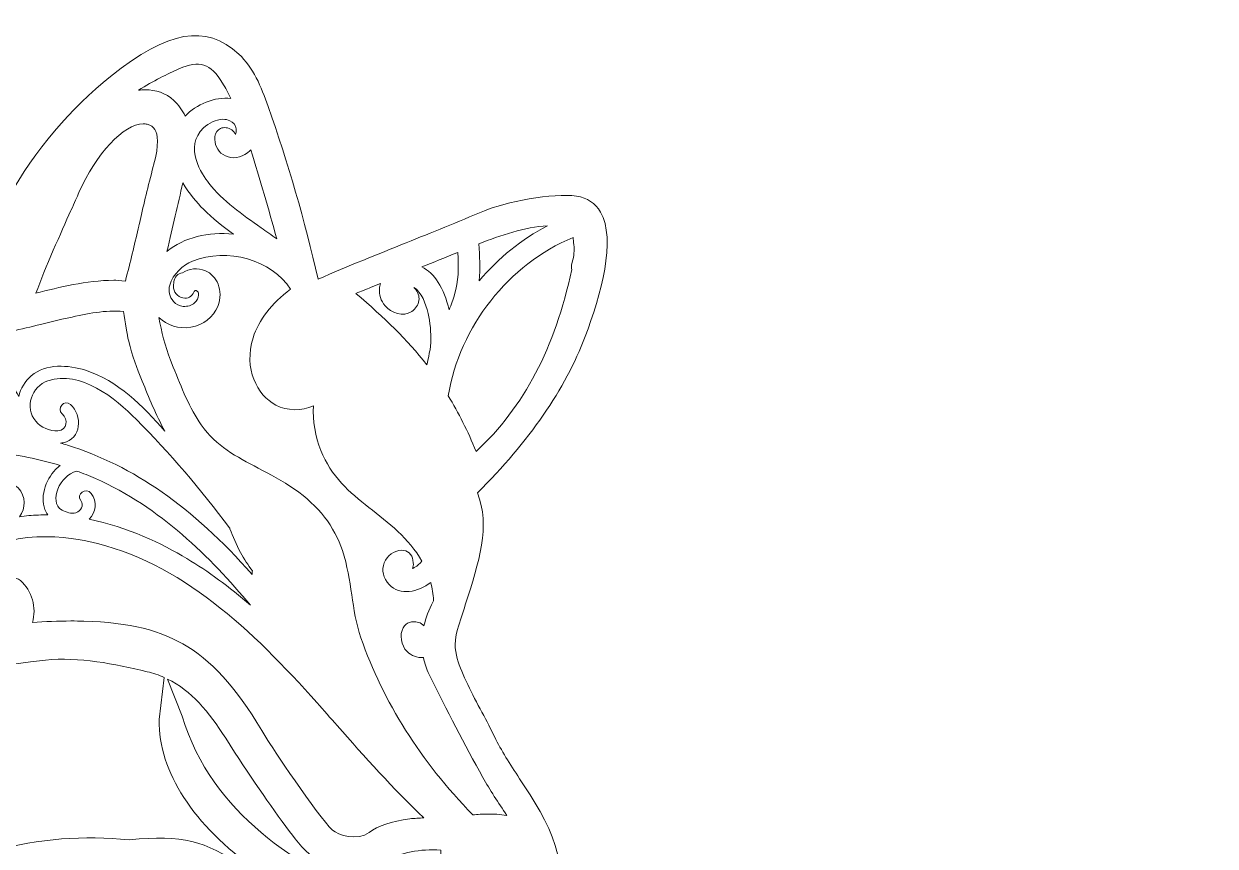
# Model space of a CAD drawing. Header units: millimetres. Extents: x -537 to 1422, y -594 to -84.
# Drawn here: x 431.8 to 601.1, y -200.8 to -84.1 of the extents above; entities that cross this region are included whole.
import ezdxf

# ---------------------------------------------------------------- set-up
doc = ezdxf.new("R2010")
doc.units = ezdxf.units.MM
doc.header["$MEASUREMENT"] = 0
doc.layers.add('Layer 4', color=7, linetype='Continuous')

msp = doc.modelspace()

# ---------------------------------------------------------------- linework, layer by layer
at = {"layer": 'Layer 4', "lineweight": 0}
for points, knots in [([(599.41, -480.19), (596.39, -466.27), (588.5, -452.74), (575.96, -439.97), (570.2, -434.1), (562.21, -425.37), (559.38, -417.4), (557.5, -412.12), (558.68, -407.67), (560.03, -402.52), (560.46, -400.89), (560.91, -399.2), (561.27, -397.41), (564.85, -379.91), (568.38, -361.26), (568.87, -342.64), (569.46, -320.49), (565.55, -303.4), (556.91, -290.38), (550.29, -280.42), (541.68, -272.88), (535.4, -267.37), (525.05, -258.3), (517.06, -252.89), (503.75, -245.93), (501.6, -244.8), (499.44, -243.74), (497.35, -242.71), (491.73, -239.95), (486.42, -237.34), (481.71, -233.73), (473.56, -227.49), (468.2, -219.4), (466.53, -210.86), (475.12, -216.44), (487.7, -220.63), (498.26, -216.18), (500.54, -215.22), (504.25, -211.65), (505.64, -210.03), (510.69, -204.18), (506.21, -197.31), (502.27, -191.26), (500.91, -189.18), (499.64, -187.22), (498.73, -185.35), (498.2, -184.24), (497.58, -183.06), (496.92, -181.82), (495.53, -179.21), (494.09, -176.52), (493.41, -174.21), (493.01, -172.87), (493.02, -171.43), (493.44, -170.06), (493.82, -168.85), (494.19, -167.69), (494.55, -166.57), (496.55, -160.37), (498.14, -155.45), (496.26, -150.66), (503.62, -143.39), (508.77, -135.93), (511.58, -128.48), (513.82, -122.56), (516.01, -114.69), (513.76, -110.8), (513.03, -109.54), (511.88, -108.78), (510.35, -108.53), (507.12, -108.01), (500.02, -109.43), (497.27, -110.6), (493.49, -112.2), (489.77, -113.7), (486.17, -115.15), (482.1, -116.78), (477.9, -118.47), (473.64, -120.31), (471.75, -112.04), (469.36, -103.79), (466.53, -95.79), (465.53, -92.97), (464.46, -90.27), (462.35, -88.35), (457.64, -84.06), (452.37, -84.98), (444.16, -91.52), (438.47, -96.06), (433.44, -102.01), (429.61, -108.75), (428.41, -109.22), (426.86, -109.75), (425.08, -110.37), (416.75, -113.24), (402.79, -118.05), (390.24, -128.49), (389.08, -129.46), (387.26, -131.65), (387.18, -131.74), (387.18, -131.74), (386.63, -132.4), (386.63, -132.4), (386.63, -132.4), (390.96, -132.55), (390.96, -132.55), (388.45, -134.85), (380.49, -142.25), (377.06, -146.87), (375.67, -148.73), (372.7, -154.14), (372.57, -154.37), (372.57, -154.37), (372.17, -155.09), (372.17, -155.09), (372.17, -155.09), (373, -154.99), (373, -154.99), (373.58, -154.92), (375.86, -154.62), (377.39, -154.3), (364.47, -171.52), (355.84, -192.27), (352.43, -214.4), (348.95, -236.96), (351.06, -259.79), (358.54, -280.42), (359.26, -282.41), (360.6, -285.16), (360.66, -285.28), (360.66, -285.28), (360.97, -285.91), (360.97, -285.91), (360.97, -285.91), (361.38, -285.34), (361.38, -285.34), (361.44, -285.26), (362.65, -283.58), (363.52, -282.1), (363.52, -282.1), (369.63, -301.54), (369.63, -301.54), (370.12, -303.1), (371.23, -306.01), (371.27, -306.14), (371.27, -306.14), (371.56, -306.9), (371.56, -306.9), (371.56, -306.9), (374.12, -303.13), (374.12, -303.13), (375.69, -306.23), (382.81, -319.62), (392.01, -327.49), (392.01, -327.49), (393.2, -328.51), (393.2, -328.51), (393.2, -328.51), (390.69, -321.28), (390.69, -321.28), (398.43, -327.86), (400.93, -339.08), (402.34, -349.3), (404.66, -366.12), (405.66, -383.23), (405.32, -400.13), (405.31, -400.52), (405.3, -400.92), (405.29, -401.34), (405.2, -407.35), (405.07, -416.43), (398.78, -418.94), (397.78, -419.39), (396.65, -419.65), (395.56, -419.89), (393.89, -420.26), (392.15, -420.65), (390.77, -421.76), (389.37, -422.89), (388.59, -424.61), (388.57, -426.61), (388.54, -429.23), (389.82, -432.01), (391.82, -433.69), (395.34, -436.64), (400.25, -437.17), (404.21, -437.6), (404.21, -437.6), (454.3, -443.04), (454.3, -443.04), (459.97, -443.66), (468.1, -443.06), (472.34, -439.33), (473.65, -438.17), (474.51, -436.8), (474.91, -435.23), (475.3, -436), (475.88, -436.68), (476.63, -437.25), (479.6, -439.5), (484.85, -439.66), (488.77, -439.05), (488.77, -439.05), (538.25, -431.48), (538.25, -431.48), (539.41, -441), (540.56, -450.83), (538.81, -460.42), (538.69, -461.09), (538.55, -461.76), (538.4, -462.42), (538.27, -462.87), (538.16, -463.34), (538.05, -463.81), (535.59, -472.95), (530.24, -480.38), (523.33, -484.05), (519.16, -486.26), (513.97, -487.43), (507.47, -487.63), (483.73, -488.39), (461.86, -477.08), (440.71, -466.15), (422.52, -456.74), (403.72, -447.02), (383.46, -444.65), (360.16, -441.93), (335.79, -449.62), (318.27, -465.22), (318.27, -465.22), (317.7, -465.73), (317.7, -465.73), (317.7, -465.73), (324.4, -467.69), (324.4, -467.69), (322.36, -469.16), (316.42, -473.45), (314.68, -474.73), (312.55, -476.28), (302.67, -485.3), (302.25, -485.69), (302.25, -485.69), (301.54, -486.34), (301.54, -486.34), (301.54, -486.34), (308.24, -486.9), (308.24, -486.9), (297.8, -493.09), (289.06, -501.87), (282.93, -512.36), (282.93, -512.36), (282.4, -513.27), (282.4, -513.27), (282.4, -513.27), (292.98, -510.27), (292.98, -510.27), (292.52, -510.75), (292.06, -511.29), (291.65, -511.79), (291.33, -512.17), (291.05, -512.51), (290.83, -512.73), (289.53, -514.09), (288.26, -515.52), (287.05, -516.97), (284.64, -519.88), (282.42, -522.99), (280.45, -526.21), (279.99, -526.97), (277.71, -531.01), (277.62, -531.18), (277.62, -531.18), (277.1, -532.1), (277.1, -532.1), (277.1, -532.1), (278.11, -531.8), (278.11, -531.8), (279.74, -531.3), (283.04, -530.33), (283.79, -530.21), (286.91, -529.74), (290.12, -529.59), (293.34, -529.76), (306.45, -530.46), (318.75, -536.32), (327.07, -545.82), (327.07, -545.82), (327.07, -545.82), (327.07, -545.82), (327.07, -545.82), (314.06, -542.37), (314.06, -542.37), (314.06, -542.37), (314.92, -543.39), (314.92, -543.39), (322.26, -552.1), (331.64, -559.51), (342.05, -564.81), (351.95, -569.85), (362.85, -573.02), (373.67, -574.02), (373.67, -574.02), (360.67, -579.81), (360.67, -579.81), (360.67, -579.81), (361.59, -580.18), (361.59, -580.18), (378.15, -586.94), (396.46, -591.06), (417.57, -592.79), (425.18, -593.42), (433.14, -593.73), (441.68, -593.73), (451.97, -593.73), (463.11, -593.28), (475.54, -592.37), (489.46, -591.35), (510.18, -589.33), (529.43, -583.55), (548.75, -577.75), (563.8, -569.19), (575.43, -557.39), (583.15, -549.56), (589.56, -540.25), (593.97, -530.47), (598.68, -520.03), (601.08, -509.38), (601.09, -498.83), (601.1, -493.87), (600.81, -486.61), (599.41, -480.19)], [0, 0, 0, 0, 1, 1, 1, 2, 2, 2, 3, 3, 3, 4, 4, 4, 5, 5, 5, 6, 6, 6, 7, 7, 7, 8, 8, 8, 9, 9, 9, 10, 10, 10, 11, 11, 11, 12, 12, 12, 13, 13, 13, 14, 14, 14, 15, 15, 15, 16, 16, 16, 17, 17, 17, 18, 18, 18, 19, 19, 19, 20, 20, 20, 21, 21, 21, 22, 22, 22, 23, 23, 23, 24, 24, 24, 25, 25, 25, 26, 26, 26, 27, 27, 27, 28, 28, 28, 29, 29, 29, 30, 30, 30, 31, 31, 31, 32, 32, 32, 33, 33, 33, 34, 34, 34, 35, 35, 35, 36, 36, 36, 37, 37, 37, 38, 38, 38, 39, 39, 39, 40, 40, 40, 41, 41, 41, 42, 42, 42, 43, 43, 43, 44, 44, 44, 45, 45, 45, 46, 46, 46, 47, 47, 47, 48, 48, 48, 49, 49, 49, 50, 50, 50, 51, 51, 51, 52, 52, 52, 53, 53, 53, 54, 54, 54, 55, 55, 55, 56, 56, 56, 57, 57, 57, 58, 58, 58, 59, 59, 59, 60, 60, 60, 61, 61, 61, 62, 62, 62, 63, 63, 63, 64, 64, 64, 65, 65, 65, 66, 66, 66, 67, 67, 67, 68, 68, 68, 69, 69, 69, 70, 70, 70, 71, 71, 71, 72, 72, 72, 73, 73, 73, 74, 74, 74, 75, 75, 75, 76, 76, 76, 77, 77, 77, 78, 78, 78, 79, 79, 79, 80, 80, 80, 81, 81, 81, 82, 82, 82, 83, 83, 83, 84, 84, 84, 85, 85, 85, 86, 86, 86, 87, 87, 87, 88, 88, 88, 89, 89, 89, 90, 90, 90, 91, 91, 91, 92, 92, 92, 93, 93, 93, 94, 94, 94, 95, 95, 95, 96, 96, 96, 97, 97, 97, 98, 98, 98, 99, 99, 99, 100, 100, 100, 101, 101, 101, 102, 102, 102, 103, 103, 103, 104, 104, 104, 105, 105, 105, 106, 106, 106, 107, 107, 107, 108, 108, 108, 109, 109, 109, 110, 110, 110, 110]), ([(453.87, -90.45), (456.78, -89.15), (458.34, -89.66), (460.06, -92.48), (460.46, -93.15), (460.86, -93.88), (461.25, -94.68), (458.97, -94.36), (456.28, -95.51), (454.76, -97.15), (454.34, -96.33), (453.79, -95.57), (453.14, -94.95), (451.98, -93.84), (450.54, -93.43), (449.09, -93.43), (448.77, -93.43), (448.45, -93.45), (448.13, -93.49), (450.2, -92.16), (452.28, -91.16), (453.87, -90.45)], [0, 0, 0, 0, 1, 1, 1, 2, 2, 2, 3, 3, 3, 4, 4, 4, 5, 5, 5, 6, 6, 6, 7, 7, 7, 7]), ([(461.99, -98.96), (462.03, -99.19), (462.01, -99.42), (461.94, -99.61), (461.94, -99.61), (461.91, -99.71), (461.91, -99.71), (461.91, -99.73), (461.9, -99.74), (461.89, -99.76), (461.89, -99.76), (461.88, -99.77), (461.88, -99.77), (461.77, -99.52), (461.6, -99.29), (461.36, -99.12), (460.89, -98.78), (460.27, -98.7), (459.77, -98.92), (459.32, -99.12), (459.03, -99.54), (458.98, -100.07), (458.86, -101.13), (459.29, -102.09), (460.13, -102.63), (461.03, -103.22), (462.22, -103.21), (463.23, -102.62), (463.54, -102.44), (463.82, -102.22), (464.06, -101.95), (465.38, -106.11), (466.6, -110.42), (467.78, -114.61), (467.03, -114.06), (466.27, -113.53), (465.53, -113.01), (462.87, -111.15), (460.12, -109.22), (458.1, -106.67), (457.19, -105.53), (454.45, -101.57), (457.37, -98.82), (458.06, -98.17), (459.11, -97.62), (460.12, -97.62), (460.45, -97.62), (460.77, -97.68), (461.08, -97.82), (461.61, -98.04), (461.91, -98.42), (461.99, -98.96)], [0, 0, 0, 0, 1, 1, 1, 2, 2, 2, 3, 3, 3, 4, 4, 4, 5, 5, 5, 6, 6, 6, 7, 7, 7, 8, 8, 8, 9, 9, 9, 10, 10, 10, 11, 11, 11, 12, 12, 12, 13, 13, 13, 14, 14, 14, 15, 15, 15, 16, 16, 16, 17, 17, 17, 17]), ([(438.51, -110.58), (438.51, -110.58), (438.55, -110.49), (438.55, -110.49), (439, -109.49), (439.39, -108.63), (439.66, -108.01), (442.03, -102.54), (446.04, -98.26), (448.79, -98.26), (448.98, -98.26), (449.17, -98.28), (449.34, -98.32), (449.88, -98.45), (450.22, -98.68), (450.45, -99.07), (450.83, -99.71), (451.1, -101.11), (450.27, -104.15), (450.27, -104.15), (450.22, -104.31), (450.22, -104.31), (449.45, -107.19), (448.88, -109.65), (448.33, -112), (448.33, -112), (448.19, -112.62), (448.19, -112.62), (448.18, -112.67), (448.17, -112.73), (448.16, -112.78), (448.16, -112.78), (448.06, -113.17), (448.06, -113.17), (447.54, -115.45), (446.98, -117.83), (446.25, -120.59), (445.5, -120.5), (444.96, -120.46), (444.6, -120.47), (440.64, -120.53), (436.9, -121.43), (433.53, -122.33), (434.88, -118.63), (437.12, -113.66), (438.51, -110.58)], [0, 0, 0, 0, 1, 1, 1, 2, 2, 2, 3, 3, 3, 4, 4, 4, 5, 5, 5, 6, 6, 6, 7, 7, 7, 8, 8, 8, 9, 9, 9, 10, 10, 10, 11, 11, 11, 12, 12, 12, 13, 13, 13, 14, 14, 14, 15, 15, 15, 15]), ([(452.15, -116.37), (453.01, -112.82), (453.71, -109.76), (454.42, -106.64), (455.31, -108.19), (456.44, -109.48), (457.34, -110.38), (458.67, -111.7), (460.14, -112.86), (461.63, -113.94), (458.05, -113.53), (454.6, -114.39), (452.15, -116.37)], [0, 0, 0, 0, 1, 1, 1, 2, 2, 2, 3, 3, 3, 4, 4, 4, 4]), ([(506.22, -112.73), (502.55, -114.66), (499.26, -117.31), (496.52, -120.55), (496.69, -118.8), (496.59, -117.03), (496.49, -115.3), (499.61, -114.07), (502.92, -112.95), (506.22, -112.73)], [0, 0, 0, 0, 1, 1, 1, 2, 2, 2, 3, 3, 3, 3]), ([(509.86, -114.39), (509.9, -114.67), (509.94, -115.01), (509.97, -115.42), (510.06, -116.24), (510, -116.97), (509.75, -117.89), (509.75, -117.89), (509.65, -118.32), (509.65, -118.32), (509.61, -118.53), (509.61, -118.74), (509.67, -118.94), (507.26, -130.15), (502.93, -138.4), (496.09, -144.8), (494.89, -141.89), (493.6, -139.29), (492.13, -136.9), (493.77, -127), (500.68, -118.26), (509.86, -114.39)], [0, 0, 0, 0, 1, 1, 1, 2, 2, 2, 3, 3, 3, 4, 4, 4, 5, 5, 5, 6, 6, 6, 7, 7, 7, 7]), ([(469.73, -121.74), (466.96, -123.8), (465.22, -126.06), (464.41, -128.63), (463.02, -133.04), (464.97, -136.78), (467.62, -138.19), (469.23, -139.05), (471.31, -139.06), (472.96, -138.29), (472.86, -140.48), (473.23, -142.66), (474.03, -144.67), (475.46, -148.25), (478.15, -150.66), (480.84, -152.73), (483.65, -154.89), (486.55, -157.12), (488.39, -160.38), (488.08, -160.73), (487.74, -161.01), (487.38, -161.23), (487.26, -161.31), (487.14, -161.37), (487.04, -161.42), (487.15, -161.18), (487.19, -160.91), (487.16, -160.62), (487.16, -160.62), (487.11, -160.22), (487.11, -160.22), (487.01, -159.38), (486.32, -158.78), (485.5, -158.82), (484.38, -158.89), (483.43, -159.56), (483.04, -160.58), (482.63, -161.64), (482.88, -162.83), (483.71, -163.67), (485.32, -165.3), (487.81, -164.78), (489.63, -163.38), (489.86, -164.22), (490, -165.06), (490.05, -165.89), (490.05, -165.89), (490.05, -165.93), (490.05, -165.93), (490.02, -165.99), (490, -166.05), (489.97, -166.11), (489.36, -167.27), (488.93, -168.42), (488.68, -169.57), (488.48, -169.33), (488.21, -169.15), (487.88, -169.06), (486.95, -168.81), (486.15, -169.09), (485.73, -169.82), (485.17, -170.78), (485.42, -172.35), (486.27, -173.19), (486.89, -173.81), (487.71, -174.11), (488.6, -174.06), (488.77, -174.88), (489.04, -175.68), (489.41, -176.44), (491.93, -181.61), (494.43, -186.4), (497.05, -191.08), (498.05, -192.86), (499.25, -194.67), (500.44, -196.46), (499.47, -196.33), (498.59, -196.27), (497.74, -196.27), (497.02, -196.27), (496.31, -196.32), (495.61, -196.4), (488.13, -188.66), (482.93, -180.43), (479.72, -171.25), (479.03, -169.27), (478.72, -167.17), (478.41, -165.13), (478.11, -163.1), (477.79, -160.99), (477.1, -158.87), (475.97, -155.44), (473.67, -152.5), (470.28, -150.14), (468.55, -148.93), (466.8, -148.02), (465.11, -147.14), (462.05, -145.54), (459.16, -144.03), (457.04, -141.01), (455.39, -138.67), (454.21, -135.69), (453.06, -132.82), (453.06, -132.82), (452.66, -131.81), (452.66, -131.81), (451.88, -129.87), (451.37, -127.71), (451.02, -125.76), (452.15, -126.9), (453.85, -127.42), (455.55, -127.14), (457.32, -126.85), (458.76, -125.74), (459.38, -124.18), (460.29, -121.89), (459.18, -119.78), (457.63, -119.13), (456.55, -118.67), (455.29, -118.8), (454.35, -119.43), (453.68, -119.5), (453.2, -120), (453.14, -120.71), (453.14, -120.71), (453.1, -121.25), (453.1, -121.25), (453.03, -122.14), (453.72, -122.83), (454.42, -122.99), (455.12, -123.14), (455.74, -122.79), (456.01, -122.09), (456.07, -121.94), (456.14, -121.93), (456.16, -121.92), (456.25, -121.91), (456.39, -121.95), (456.5, -122.08), (456.62, -122.2), (456.67, -122.37), (456.66, -122.58), (456.63, -122.96), (456.4, -123.42), (456.08, -123.69), (455.66, -124.05), (455.08, -124.23), (454.48, -124.18), (453.92, -124.13), (453.41, -123.88), (453.09, -123.49), (452.51, -122.79), (452.33, -122.01), (452.55, -121.16), (452.94, -119.63), (454.48, -118.29), (455.79, -117.77), (460.77, -115.78), (467, -117.56), (469.73, -121.74)], [0, 0, 0, 0, 1, 1, 1, 2, 2, 2, 3, 3, 3, 4, 4, 4, 5, 5, 5, 6, 6, 6, 7, 7, 7, 8, 8, 8, 9, 9, 9, 10, 10, 10, 11, 11, 11, 12, 12, 12, 13, 13, 13, 14, 14, 14, 15, 15, 15, 16, 16, 16, 17, 17, 17, 18, 18, 18, 19, 19, 19, 20, 20, 20, 21, 21, 21, 22, 22, 22, 23, 23, 23, 24, 24, 24, 25, 25, 25, 26, 26, 26, 27, 27, 27, 28, 28, 28, 29, 29, 29, 30, 30, 30, 31, 31, 31, 32, 32, 32, 33, 33, 33, 34, 34, 34, 35, 35, 35, 36, 36, 36, 37, 37, 37, 38, 38, 38, 39, 39, 39, 40, 40, 40, 41, 41, 41, 42, 42, 42, 43, 43, 43, 44, 44, 44, 45, 45, 45, 46, 46, 46, 47, 47, 47, 48, 48, 48, 49, 49, 49, 50, 50, 50, 51, 51, 51, 52, 52, 52, 53, 53, 53, 53]), ([(493.5, -116.51), (493.62, -118.73), (493.61, -120.64), (493.03, -122.49), (492.82, -123.19), (492.56, -123.91), (492.25, -124.68), (491.52, -121.54), (490.18, -119.45), (488.37, -118.59), (489.94, -117.96), (491.71, -117.24), (493.5, -116.51)], [0, 0, 0, 0, 1, 1, 1, 2, 2, 2, 3, 3, 3, 4, 4, 4, 4]), ([(481.18, -121.47), (481.18, -121.47), (482.49, -120.95), (482.49, -120.95), (482.41, -121.18), (482.37, -121.41), (482.35, -121.64), (482.27, -122.52), (482.55, -123.37), (483.16, -124.1), (484.03, -125.14), (485.68, -125.72), (486.93, -124.9), (487.52, -124.52), (487.88, -123.97), (487.96, -123.36), (488.04, -122.74), (487.82, -122.11), (487.35, -121.6), (487.32, -121.56), (487.29, -121.53), (487.26, -121.5), (487.53, -121.68), (487.78, -121.91), (487.97, -122.15), (488.86, -123.24), (489.24, -124.96), (489.44, -126.15), (489.68, -127.52), (489.72, -128.93), (489.55, -130.36), (489.52, -130.48), (489.47, -130.71), (489.36, -131.23), (489.29, -131.58), (489.19, -132.05), (489.09, -132.49), (486.28, -128.89), (483.08, -125.84), (479, -122.34), (479.72, -122.05), (480.45, -121.76), (481.18, -121.47)], [0, 0, 0, 0, 1, 1, 1, 2, 2, 2, 3, 3, 3, 4, 4, 4, 5, 5, 5, 6, 6, 6, 7, 7, 7, 8, 8, 8, 9, 9, 9, 10, 10, 10, 11, 11, 11, 12, 12, 12, 13, 13, 13, 14, 14, 14, 14]), ([(427.61, -128.1), (427.61, -128.1), (428.96, -127.89), (429.39, -127.81), (429.39, -127.81), (430.05, -127.69), (430.05, -127.69), (431.49, -127.42), (432.87, -127.07), (434.21, -126.74), (435.19, -126.49), (436.2, -126.24), (437.24, -126.01), (437.56, -125.94), (437.89, -125.87), (438.22, -125.8), (440.78, -125.24), (443.42, -124.65), (446, -124.92), (446.19, -126.38), (446.53, -128.33), (446.69, -129), (447.28, -131.42), (447.85, -132.83), (448.65, -134.79), (449.58, -137.1), (450.57, -139.56), (451.88, -141.92), (448.71, -138.31), (445.18, -134.7), (440.59, -133.26), (438.13, -132.49), (434.98, -132.26), (432.88, -134.04), (431.99, -134.8), (431.37, -135.85), (431.1, -136.97), (429.98, -134.78), (428.33, -132.87), (426.37, -131.39), (426.95, -129.74), (427.61, -128.1), (427.61, -128.1)], [0, 0, 0, 0, 1, 1, 1, 2, 2, 2, 3, 3, 3, 4, 4, 4, 5, 5, 5, 6, 6, 6, 7, 7, 7, 8, 8, 8, 9, 9, 9, 10, 10, 10, 11, 11, 11, 12, 12, 12, 13, 13, 13, 14, 14, 14, 14]), ([(464.29, -162.26), (455.68, -152.6), (447.46, -146.87), (438.02, -143.89), (437.69, -143.79), (437.35, -143.69), (437.02, -143.59), (437.15, -143.58), (437.28, -143.56), (437.41, -143.54), (440, -143.04), (440.22, -139.67), (438.45, -138.1), (437.59, -137.34), (436.42, -138.69), (437.28, -139.46), (438.22, -140.29), (437.96, -141.74), (436.67, -141.84), (435.49, -141.93), (434.27, -141.39), (433.51, -140.5), (431.86, -138.58), (432.95, -135.52), (435.25, -134.74), (439.87, -133.17), (444.81, -137.24), (447.81, -140.23), (452.57, -144.97), (456.95, -150.21), (461.05, -155.63), (461.07, -155.67), (461.09, -155.72), (461.11, -155.77), (461.54, -156.87), (462, -158), (462.61, -159.13), (463.12, -160.07), (463.69, -160.93), (464.3, -161.74), (464.24, -161.9), (464.23, -162.08), (464.29, -162.26)], [0, 0, 0, 0, 1, 1, 1, 2, 2, 2, 3, 3, 3, 4, 4, 4, 5, 5, 5, 6, 6, 6, 7, 7, 7, 8, 8, 8, 9, 9, 9, 10, 10, 10, 11, 11, 11, 12, 12, 12, 13, 13, 13, 14, 14, 14, 14]), ([(436.97, -146.77), (436.74, -146.95), (436.52, -147.14), (436.32, -147.35), (434.93, -148.8), (433.97, -151.49), (434.98, -153.39), (435.06, -153.53), (435.15, -153.67), (435.25, -153.79), (434.35, -153.78), (433.44, -153.82), (432.52, -153.9), (432.1, -153.94), (431.66, -153.99), (431.2, -154.06), (432.11, -152.87), (432.14, -151.16), (431.01, -149.94), (430.23, -149.1), (429.07, -150.46), (429.84, -151.3), (430.57, -152.08), (429.83, -153.18), (429.04, -153.51), (428.36, -153.79), (427.45, -153.76), (426.76, -153.5), (425.15, -152.9), (424.81, -150.87), (424.97, -149.33), (425.18, -147.36), (426.29, -145.8), (427.83, -144.89), (430.93, -145.24), (434.01, -145.87), (436.97, -146.77)], [0, 0, 0, 0, 1, 1, 1, 2, 2, 2, 3, 3, 3, 4, 4, 4, 5, 5, 5, 6, 6, 6, 7, 7, 7, 8, 8, 8, 9, 9, 9, 10, 10, 10, 11, 11, 11, 12, 12, 12, 12]), ([(441.38, -150.74), (440.68, -149.83), (439.19, -150.83), (439.9, -151.75), (440.43, -152.44), (439.95, -153.24), (439.21, -153.49), (438.59, -153.69), (437.81, -153.41), (437.27, -153.12), (436.14, -152.52), (436.28, -151.22), (436.66, -150.16), (437.13, -148.84), (438.13, -147.95), (439.33, -147.57), (440.23, -147.9), (441.12, -148.25), (442, -148.63), (451.23, -152.69), (458.29, -159.8), (464.03, -166.62), (460.98, -163.98), (458.01, -161.81), (454.99, -160), (451.42, -157.85), (446.56, -155.51), (441.1, -154.41), (442.07, -153.46), (442.28, -151.92), (441.38, -150.74)], [0, 0, 0, 0, 1, 1, 1, 2, 2, 2, 3, 3, 3, 4, 4, 4, 5, 5, 5, 6, 6, 6, 7, 7, 7, 8, 8, 8, 9, 9, 9, 10, 10, 10, 10]), ([(431.33, -163.12), (430.68, -162.57), (429.76, -162.65), (429.19, -163.32), (428.63, -163.98), (428.69, -164.89), (429.34, -165.44), (430.21, -166.19), (430.49, -167.45), (430.02, -168.51), (429.82, -168.96), (429.49, -169.32), (429.03, -169.56), (428.41, -169.65), (427.79, -169.75), (427.16, -169.86), (426.81, -169.82), (426.47, -169.74), (426.16, -169.61), (424.62, -168.97), (423.89, -167.8), (423.54, -166.94), (422.98, -165.52), (423.02, -163.89), (423.65, -162.45), (426.89, -155.15), (437.81, -156.88), (441.08, -157.58), (454.11, -160.39), (464.35, -170.24), (473.48, -180.47), (474.44, -181.55), (475.4, -182.63), (476.35, -183.71), (480.25, -188.13), (484.28, -192.69), (488.66, -196.82), (488.03, -196.84), (487.35, -196.88), (486.66, -196.96), (484.04, -197.29), (482.15, -197.94), (480.87, -198.92), (479.29, -200.15), (476.42, -199.25), (475.69, -198.56), (473.49, -196.5), (466.77, -186.3), (466.36, -185.6), (462.56, -179.04), (459.09, -175.02), (455.13, -172.54), (451.32, -170.17), (446.91, -169.07), (440.37, -168.88), (439.74, -168.86), (439.12, -168.86), (438.5, -168.86), (436.68, -168.86), (434.85, -168.93), (433.04, -169.09), (433.66, -166.97), (433.01, -164.56), (431.33, -163.12)], [0, 0, 0, 0, 1, 1, 1, 2, 2, 2, 3, 3, 3, 4, 4, 4, 5, 5, 5, 6, 6, 6, 7, 7, 7, 8, 8, 8, 9, 9, 9, 10, 10, 10, 11, 11, 11, 12, 12, 12, 13, 13, 13, 14, 14, 14, 15, 15, 15, 16, 16, 16, 17, 17, 17, 18, 18, 18, 19, 19, 19, 20, 20, 20, 21, 21, 21, 21]), ([(479.48, -212.87), (477.58, -212.21), (476.16, -211.5), (474.49, -210.66), (473.97, -210.4), (473.43, -210.13), (472.84, -209.84), (471.84, -209.36), (470.98, -208.88), (470.2, -208.39), (470.14, -208.18), (470.01, -207.98), (469.78, -207.83), (468.8, -207.22), (467.8, -206.64), (466.78, -206.1), (466.78, -206.09), (466.77, -206.09), (466.77, -206.09), (466.77, -206.09), (466.65, -206.01), (466.65, -206.01), (466.65, -206.01), (466.65, -206.01), (466.65, -206.01), (465.59, -205.26), (464.46, -204.49), (463.03, -203.62), (457.29, -200.15), (454.6, -199.12), (446.78, -199.95), (440.4, -199.28), (433.9, -199.76), (427.69, -201.47), (413.33, -205.45), (402.66, -216.28), (394.76, -228.47), (392.51, -231.94), (390.46, -235.53), (388.53, -239.19), (387.36, -241.41), (386.21, -243.65), (385.37, -245.99), (385.38, -245.2), (384.63, -239.3), (384.63, -239.3), (384.63, -239.3), (381.65, -241.56), (381.21, -241.97), (381.06, -230.14), (391.68, -206.29), (391.34, -205.92), (391.34, -205.92), (388.26, -206.46), (386.12, -207.1), (396.25, -187.52), (412.07, -176.74), (434.88, -174.42), (439.71, -173.92), (444.68, -174.96), (449.35, -176.06), (450.2, -176.27), (451, -176.54), (451.76, -176.87), (451.76, -176.87), (451.03, -182.84), (451.03, -182.84), (451.03, -182.84), (451.03, -182.89), (451.03, -182.89), (451.03, -190.36), (455.83, -197.75), (464.9, -204.27), (470, -207.93), (476.47, -211.28), (483.49, -213.93), (482.11, -213.66), (480.75, -213.3), (479.48, -212.87)], [0, 0, 0, 0, 1, 1, 1, 2, 2, 2, 3, 3, 3, 4, 4, 4, 5, 5, 5, 6, 6, 6, 7, 7, 7, 8, 8, 8, 9, 9, 9, 10, 10, 10, 11, 11, 11, 12, 12, 12, 13, 13, 13, 14, 14, 14, 15, 15, 15, 16, 16, 16, 17, 17, 17, 18, 18, 18, 19, 19, 19, 20, 20, 20, 21, 21, 21, 22, 22, 22, 23, 23, 23, 24, 24, 24, 25, 25, 25, 26, 26, 26, 26]), ([(489.94, -210.3), (487.24, -209.95), (482.62, -208.54), (480.99, -207.89), (471.14, -203.96), (458.52, -196.35), (454.34, -182.4), (454.34, -182.4), (452.25, -177.1), (452.25, -177.1), (455.64, -178.76), (458.07, -181.71), (460.51, -185.52), (463.92, -190.86), (466.72, -194.95), (469.59, -198.76), (470.6, -200.1), (471.86, -201.77), (473.62, -202.93), (476.58, -204.89), (479.6, -204.91), (483.12, -203.01), (485.53, -201.72), (488, -201.21), (491.07, -201.39), (491.03, -204.85), (492.55, -207.26), (494.17, -209.17), (492.96, -210.17), (491.19, -210.47), (489.94, -210.3)], [0, 0, 0, 0, 1, 1, 1, 2, 2, 2, 3, 3, 3, 4, 4, 4, 5, 5, 5, 6, 6, 6, 7, 7, 7, 8, 8, 8, 9, 9, 9, 10, 10, 10, 10])]:
    msp.add_open_spline(points, degree=3, knots=knots, dxfattribs=at)

doc.saveas('drawing.dxf')
